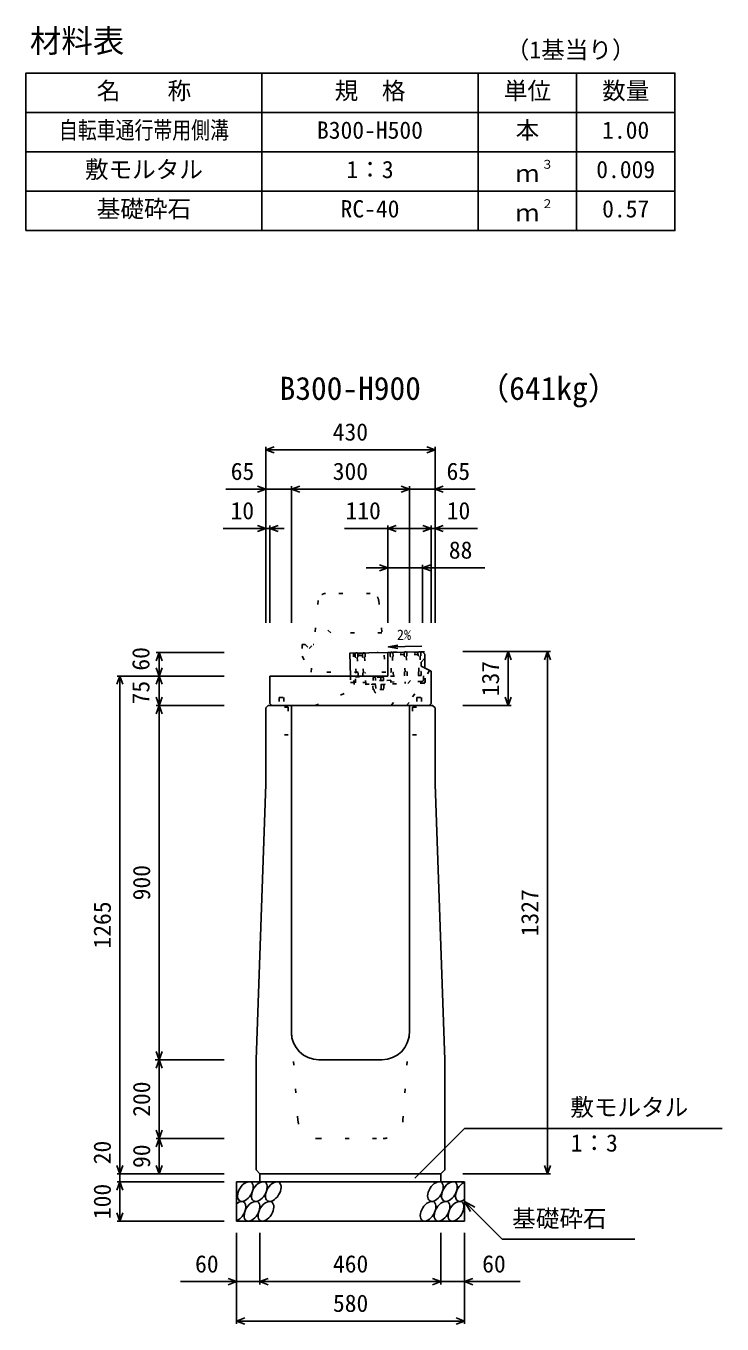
# Model space of a CAD drawing. Units: millimetres, scale not verified. Extents: x -12600 to 12600, y -5940 to 5940.
# Drawn here: x 4875 to 6645, y -630 to 2668 of the extents above; entities that cross this region are included whole.
import ezdxf
from ezdxf.enums import TextEntityAlignment as Align

# ---------------------------------------------------------------- set-up
doc = ezdxf.new("R2010")
doc.units = ezdxf.units.MM
doc.header["$LTSCALE"] = 40
doc.linetypes.add('DOTTED', pattern=[1.75, 0.25, -1.5])
for name, color, linetype, lineweight in [('0-0_DIM', 7, 'Continuous', 25), ('0-2_HATCH', 6, 'DOTTED', 25), ('0-3_HYO', 3, 'Continuous', 25), ('0-4_HYO2', 4, 'Continuous', 25), ('0-5_OUTLINE', 3, 'Continuous', 25), ('0-6_OUTLINE2', 4, 'DOTTED', 25), ('0-7_TXT', 7, 'Continuous', 25)]:
    doc.layers.add(name, color=color, linetype=linetype, lineweight=lineweight)
doc.styles.add('ＭＳ ゴシック', font='')
doc.styles.get('ＭＳ ゴシック').set_extended_font_data('MS Gothic')

msp = doc.modelspace()

# ---------------------------------------------------------------- linework, layer by layer
at = {"layer": '0-0_DIM'}
for p, q in [((5485, 1151.46), (5485, 1598.96)), ((5915, 1591.46), (5485, 1591.46)), ((5915, 1151.46), (5915, 1598.96)), ((5485, 1491.46), (5383.02, 1491.46)), ((5550, 1491.46), (5485, 1491.46)), ((5550, 1498.96), (5550, 1151.46)), ((5550, 1491.46), (5850, 1491.46)), ((5850, 1498.96), (5850, 1151.46)), ((5915, 1491.46), (5850, 1491.46)), ((5915, 1491.46), (6016.98, 1491.46)), ((5376.62, 1391.46), (5485, 1391.46)), ((5495, 1391.46), (5485, 1391.46)), ((5495, 1398.96), (5495, 1151.46)), ((5531.3, 1391.46), (5495, 1391.46)), ((5795, 1391.46), (5685, 1391.46)), ((5795, 1398.96), (5795, 1151.46)), ((5795, 1391.46), (5905, 1391.46)), ((5905, 1398.96), (5905, 1151.46)), ((5905, 1391.46), (5915, 1391.46)), ((6023.38, 1391.46), (5915, 1391.46)), ((5795, 1291.46), (5740, 1291.46)), ((5795, 1291.46), (5883, 1291.46)), ((5883, 1298.96), (5883, 1151.46)), ((6041.78, 1291.46), (5883, 1291.46)), ((5206.5, 1076.46), (5379, 1076.46)), ((5214, 1016.46), (5214, 1076.46)), ((6208.5, 1078.46), (5986, 1078.46)), ((6101, 1078.46), (6101, 941.46)), ((6201, 1078.46), (6201, -248.54)), ((5106.5, 1016.46), (5379, 1016.46)), ((5114, 1016.46), (5114, -248.54)), ((5214, 941.46), (5214, 1016.46)), ((5206.5, 941.46), (5379, 941.46)), ((6108.5, 941.46), (5986, 941.46)), ((5203.25, 41.46), (5375.75, 41.46)), ((5206.5, 41.46), (5379, 41.46)), ((5206.5, -158.54), (5379, -158.54)), ((5214, -158.54), (5214, -248.54)), ((5863.77, -259.35), (5990, -133.11)), ((5990, -133.11), (6644.81, -133.11)), ((5106.5, -248.54), (5379, -248.54)), ((5114, -248.54), (5114, -268.54)), ((6208.5, -248.54), (5986, -248.54)), ((5106.5, -268.54), (5379, -268.54)), ((5114, -268.54), (5114, -368.54)), ((5990, -318.54), (6085.76, -414.29)), ((5990, -318.54), (6015.98, -333.54)), ((5990, -318.54), (6005, -344.52)), ((5106.5, -368.54), (5379, -368.54)), ((5410, -629.9), (5410, -398.54)), ((5470, -529.9), (5470, -398.54)), ((5930, -529.9), (5930, -398.54)), ((5990, -629.9), (5990, -398.54)), ((6085.76, -414.29), (6423.31, -414.29)), ((5410, -522.4), (5268.21, -522.4)), ((5410, -522.4), (5470, -522.4)), ((5470, -522.4), (5930, -522.4)), ((5990, -522.4), (5930, -522.4)), ((5990, -522.4), (6131.79, -522.4)), ((5410, -622.4), (5990, -622.4))]:
    msp.add_line(p, q, dxfattribs=at)
for points in [[(5506.14, 1583.77), (5485, 1591.46), (5506.14, 1599.16)], [(5893.86, 1599.16), (5915, 1591.46), (5893.86, 1583.77)], [(5463.86, 1499.16), (5485, 1491.46), (5463.86, 1483.77)], [(5571.14, 1483.77), (5550, 1491.46), (5571.14, 1499.16)], [(5828.86, 1499.16), (5850, 1491.46), (5828.86, 1483.77)], [(5936.14, 1499.16), (5915, 1491.46), (5936.14, 1483.77)], [(5463.86, 1399.16), (5485, 1391.46), (5463.86, 1383.77)], [(5516.14, 1383.77), (5495, 1391.46), (5516.14, 1399.16)], [(5816.14, 1383.77), (5795, 1391.46), (5816.14, 1399.16)], [(5883.86, 1383.77), (5905, 1391.46), (5883.86, 1399.16)], [(5936.14, 1399.16), (5915, 1391.46), (5936.14, 1383.77)], [(5773.86, 1299.16), (5795, 1291.46), (5773.86, 1283.77)], [(5904.14, 1299.16), (5883, 1291.46), (5904.14, 1283.77)], [(5206.3, 1055.32), (5214, 1076.46), (5221.7, 1055.32)], [(6093.3, 1057.32), (6101, 1078.46), (6108.7, 1057.32)], [(6193.3, 1057.32), (6201, 1078.46), (6208.7, 1057.32)], [(5206.3, 1037.61), (5214, 1016.46), (5221.7, 1037.61)], [(5121.7, 995.32), (5114, 1016.46), (5106.3, 995.32)], [(5206.3, 995.32), (5214, 1016.46), (5221.7, 995.32)], [(5206.3, 962.61), (5214, 941.46), (5221.7, 962.61)], [(6093.3, 962.61), (6101, 941.46), (6108.7, 962.61)], [(5206.3, 920.32), (5214, 941.46), (5221.7, 920.32)], [(5214, 941.46), (5214, 41.46), (5214, -158.54)], [(5206.3, 62.61), (5214, 41.46), (5221.7, 62.61)], [(5206.3, 20.32), (5214, 41.46), (5221.7, 20.32)], [(5206.3, -137.39), (5214, -158.54), (5221.7, -137.39)], [(5206.3, -179.68), (5214, -158.54), (5221.7, -179.68)], [(5121.7, -227.39), (5114, -248.54), (5106.3, -227.39)], [(5221.7, -227.39), (5214, -248.54), (5206.3, -227.39)], [(6193.3, -227.39), (6201, -248.54), (6208.7, -227.39)], [(5121.7, -289.68), (5114, -268.54), (5106.3, -289.68)], [(5121.7, -347.39), (5114, -368.54), (5106.3, -347.39)], [(5388.86, -514.71), (5410, -522.4), (5388.86, -530.1)], [(5491.14, -530.1), (5470, -522.4), (5491.14, -514.71)], [(5908.86, -514.71), (5930, -522.4), (5908.86, -530.1)], [(6011.14, -514.71), (5990, -522.4), (6011.14, -530.1)], [(5431.14, -630.1), (5410, -622.4), (5431.14, -614.71)], [(5968.86, -614.71), (5990, -622.4), (5968.86, -630.1)]]:
    msp.add_lwpolyline(points, dxfattribs=at)
at = {"layer": '0-2_HATCH'}
for p, q in [((5709.24, 994.82), (5707.72, 1074.8)), ((5878.69, 1077.56), (5711.72, 1074.38)), ((5730.39, 1074.73), (5718.77, 1072.04)), ((5730.5, 1068.73), (5718.84, 1068.51)), ((5737.39, 1074.87), (5738.81, 999.88)), ((5888.68, 1078.25), (5795, 1076.46)), ((5801.04, 1076.08), (5802.47, 1001.09)), ((5836.37, 1076.75), (5808.15, 1070.21)), ((5836.48, 1070.75), (5808.15, 1070.21)), ((5871.69, 1077.42), (5843.48, 1070.89)), ((5871.81, 1071.43), (5843.48, 1070.89)), ((5885.54, 1007.17), (5884.18, 1078.16)), ((5889, 1061.56), (5888.68, 1078.25)), ((5713.15, 999.39), (5712.68, 1024.39)), ((5879.65, 1027.57), (5880.12, 1002.57)), ((5890.15, 1001.26), (5889.47, 1036.63)), ((5881.12, 1002.59), (5709.15, 999.31)), ((5887.21, 998.2), (5709.24, 994.82)), ((5712.87, 1014.39), (5738.53, 1014.88)), ((5802.38, 1005.59), (5738.73, 1004.38)), ((5754.46, 995.68), (5787.46, 996.31)), ((5757.37, 981.73), (5757.14, 994.23)), ((5760, 1014.14), (5757.54, 1012.22)), ((5757.7, 1004.72), (5757.54, 1012.22)), ((5783.94, 1005.26), (5757.7, 1004.72)), ((5757.94, 1012.57), (5760, 1014.14)), ((5781.25, 1014.58), (5760, 1014.14)), ((5763.94, 1004.85), (5763.79, 1012.35)), ((5764.06, 994.36), (5764.3, 981.86)), ((5777.69, 1005.13), (5777.54, 1012.63)), ((5777.92, 994.62), (5778.15, 982.13)), ((5783.37, 1013.09), (5781.25, 1014.58)), ((5783.94, 1005.26), (5783.79, 1012.76)), ((5784.84, 994.76), (5785.08, 982.26)), ((5787.46, 996.31), (5787.49, 994.81)), ((5802.18, 1016.09), (5879.84, 1017.57)), ((5839.13, 1001.79), (5839.22, 997.29)), ((5785.08, 982.26), (5757.37, 981.73))]:
    msp.add_line(p, q, dxfattribs=at)
at = {"layer": '0-2_HATCH', "linetype": 'Continuous'}
msp.add_line((5889.47, 1036.63), (5889, 1061.56), dxfattribs=at)
msp.add_lwpolyline([(5795, 1076.46), (5698.72, 1074.63), (5699.82, 1016.46)], dxfattribs=at)
at = {"layer": '0-2_HATCH'}
for points in [[(5712.68, 1024.39), (5714.18, 1024.41), (5713.41, 1064.41), (5711.91, 1064.38), (5711.72, 1074.38)], [(5717.22, 1074.48), (5716.71, 1075.17), (5713.71, 1075.12), (5713.22, 1074.41)], [(5718.72, 1074.51), (5718.91, 1064.51), (5717.41, 1064.48), (5718.18, 1024.49), (5719.67, 1024.52), (5719.87, 1014.52)], [(5731.53, 1014.74), (5731.34, 1024.74), (5732.84, 1024.77), (5732.08, 1064.76), (5730.58, 1064.73), (5730.39, 1074.73)], [(5735.89, 1074.84), (5735.37, 1075.53), (5732.37, 1075.47), (5731.89, 1074.76)], [(5737.58, 1064.87), (5736.08, 1064.84), (5736.84, 1024.85), (5738.34, 1024.87)], [(5771.21, 1075.51), (5770.7, 1076.2), (5767.7, 1076.14), (5767.21, 1075.43)], [(5801.99, 1026.09), (5803.49, 1026.12), (5802.73, 1066.11), (5801.23, 1066.08)], [(5806.54, 1076.18), (5806.03, 1076.87), (5803.03, 1076.82), (5802.54, 1076.11)], [(5808.04, 1076.21), (5808.23, 1066.21), (5806.73, 1066.18), (5807.49, 1026.19), (5808.99, 1026.22), (5809.18, 1016.22)], [(5837.51, 1016.76), (5837.32, 1026.76), (5838.82, 1026.79), (5838.06, 1066.78), (5836.56, 1066.75), (5836.37, 1076.75)], [(5841.87, 1076.86), (5841.35, 1077.55), (5838.35, 1077.49), (5837.87, 1076.78)], [(5843.37, 1076.88), (5843.56, 1066.89), (5842.06, 1066.86), (5842.82, 1026.86), (5844.32, 1026.89), (5844.51, 1016.9)], [(5872.84, 1017.43), (5872.65, 1027.43), (5874.15, 1027.46), (5873.39, 1067.45), (5871.89, 1067.43), (5871.69, 1077.42)], [(5877.19, 1077.53), (5876.68, 1078.22), (5873.68, 1078.16), (5873.19, 1077.45)], [(5878.69, 1077.56), (5878.88, 1067.56), (5877.38, 1067.53), (5878.15, 1027.54), (5879.65, 1027.57)], [(5699.82, 1016.46), (5700.15, 999.64), (5709.14, 999.81)], [(5787.49, 994.81), (5754.49, 994.18), (5754.46, 995.68)]]:
    msp.add_lwpolyline(points, dxfattribs=at)
for centre, radius, start, end in [((5760.73, 1009), 4.53, 47.57461, 134.78335), ((5771.04, 994.21), 19.53, 70.56972, 111.78823), ((5780.73, 1009.41), 4.53, 47.57461, 134.78335), ((5881.04, 1007.09), 4.5, 271.09113, 1.09113), ((5887.15, 1001.2), 3, 271.09113, 1.09113), ((5771.23, 981.99), 11, 181.09113, 1.09113)]:
    msp.add_arc(centre, radius, start, end, dxfattribs=at)
at = {"layer": '0-2_HATCH', "linetype": 'Continuous'}
for centre in [(5432.89, -293.54), (5468.37, -293.54), (5503.84, -293.54), (5916.05, -293.54), (5951.52, -293.54), (5449.77, -343.54), (5485.25, -343.54), (5897.45, -343.54), (5932.93, -343.54), (5968.41, -343.54)]:
    msp.add_ellipse(centre, major_axis=(14.54, 23.54), ratio=0.5792, dxfattribs=at)
for centre, start_param, end_param in [((5987, -293.54), 0.6666252, 4.1103269), ((5414.3, -343.54), 3.7419964, 7.318141)]:
    msp.add_ellipse(centre, major_axis=(14.54, 23.54), ratio=0.5792, start_param=start_param, end_param=end_param, dxfattribs=at)
at = {"layer": '0-3_HYO'}
for p, q in [((5475, 2548.36), (5475, 2148.36)), ((6025, 2548.36), (6025, 2148.36)), ((6275, 2548.36), (6275, 2148.36)), ((4875, 2448.36), (6525, 2448.36))]:
    msp.add_line(p, q, dxfattribs=at)
msp.add_lwpolyline([(4875, 2148.36), (6525, 2148.36), (6525, 2548.36), (4875, 2548.36)], close=True, dxfattribs=at)
at = {"layer": '0-4_HYO2'}
for p, q in [((4875, 2348.36), (6525, 2348.36)), ((4875, 2248.36), (6525, 2248.36))]:
    msp.add_line(p, q, dxfattribs=at)
at = {"layer": '0-5_OUTLINE', "linetype": 'DOTTED'}
for p, q in [((5750.46, 1226.41), (5636.66, 1226.41)), ((5618.19, 1208.41), (5607, 1096.46)), ((5771.8, 1208.45), (5790, 1026.46)), ((5577, 1096.46), (5577, 1066.46)), ((5577, 1096.46), (5585, 1096.46)), ((5585, 1096.46), (5595, 1086.46)), ((5577, 1066.46), (5600, 1026.46)), ((5790, 1026.46), (5600, 1026.46))]:
    msp.add_line(p, q, dxfattribs=at)
at = {"layer": '0-5_OUTLINE'}
for p, q in [((5795, 1076.46), (5883, 1078.14)), ((5795, 1076.46), (5795, 1016.46)), ((5880, 1051.56), (5889, 1061.56)), ((5883, 1078.14), (5889, 1072.25)), ((5889, 1072.25), (5889, 1061.56)), ((5880, 1051.56), (5880, 1041.56)), ((5905, 1028.56), (5880, 1041.56)), ((5905, 946.46), (5905, 1028.56)), ((5495, 946.46), (5495, 1016.46)), ((5795, 1016.46), (5495, 1016.46)), ((5485, 935.46), (5491, 941.46)), ((5485, 935.46), (5485, 741.46)), ((5491, 941.46), (5909, 941.46)), ((5495, 946.46), (5500, 941.46)), ((5550, 941.46), (5550, 111.46)), ((5850, 941.46), (5850, 111.46)), ((5900, 941.46), (5905, 946.46)), ((5909, 941.46), (5915, 935.46)), ((5915, 935.46), (5915, 741.46)), ((5460, 41.46), (5485, 741.46)), ((5915, 741.46), (5940, 41.46)), ((5460, -238.54), (5460, 41.46)), ((5620, 41.46), (5780, 41.46)), ((5460, -238.54), (5470, -248.54)), ((5930, -248.54), (5470, -248.54)), ((5470, -248.54), (5470, -268.54)), ((5930, -248.54), (5930, -268.54)), ((5410, -268.54), (5990, -268.54)), ((5410, -368.54), (5410, -268.54)), ((5990, -368.54), (5990, -268.54)), ((5410, -368.54), (5990, -368.54))]:
    msp.add_line(p, q, dxfattribs=at)
at = {"layer": '0-5_OUTLINE', "linetype": 'DOTTED'}
msp.add_lwpolyline([(5595, 1086.46), (5605, 1096.46), (5607, 1096.46)], dxfattribs=at)
at = {"layer": '0-5_OUTLINE'}
msp.add_lwpolyline([(5930, -248.54), (5940, -238.54), (5940, 41.46)], dxfattribs=at)
at = {"layer": '0-5_OUTLINE', "linetype": 'DOTTED'}
for centre, start, end in [((5638.1, 1206.46), 94.13229, 174.40835), ((5751.9, 1206.46), 4.08463, 93.6009)]:
    msp.add_arc(centre, 20, start, end, dxfattribs=at)
at = {"layer": '0-5_OUTLINE'}
for centre, start, end in [((5620, 111.46), 180, 270), ((5780, 111.46), 270, 0)]:
    msp.add_arc(centre, 70, start, end, dxfattribs=at)
at = {"layer": '0-6_OUTLINE2'}
for p, q in [((5600, 1026.46), (5607, 1096.46)), ((5803.79, 941.62), (5880, 1041.56)), ((5901.33, 1030.47), (5844.19, 941.62)), ((5609.88, 941.46), (5741.23, 995.42)), ((5842.8, 941.46), (5890.12, 1002.76)), ((5519, 961.96), (5531, 961.96)), ((5519, 961.96), (5519, 936.96)), ((5531, 961.96), (5531, 936.96)), ((5869, 961.96), (5881, 961.96)), ((5869, 961.96), (5869, 936.96)), ((5881, 961.96), (5881, 936.96)), ((5542, 936.96), (5486.5, 936.96)), ((5542, 936.96), (5542, 866.96)), ((5858, 936.96), (5858, 866.96)), ((5858, 936.96), (5913.5, 936.96)), ((5542, 866.96), (5486.5, 866.96)), ((5858, 866.96), (5913.5, 866.96)), ((5566.57, -112.23), (5550, 111.46)), ((5833.43, -112.23), (5850, 111.46)), ((5616.43, -158.54), (5783.57, -158.54))]:
    msp.add_line(p, q, dxfattribs=at)
msp.add_lwpolyline([(5780, 1126.46), (5650, 1126.46), (5613, 1156.46)], dxfattribs=at)
for centre, start, end in [((5616.43, -108.54), 184.23639, 270), ((5783.57, -108.54), 270, 355.76361)]:
    msp.add_arc(centre, 50, start, end, dxfattribs=at)
at = {"layer": '0-7_TXT'}
msp.add_line((5796.72, 1090.4), (5820.44, 1086.72), dxfattribs=at)
msp.add_lwpolyline([(5881.28, 1092.14), (5796.72, 1090.4), (5820.27, 1095.05)], dxfattribs=at)

# ---------------------------------------------------------------- texts
at = {"layer": '0-0_DIM', "style": 'ＭＳ ゴシック'}
for s, p in [('430', (5655, 1601.46)), ('65', (5395.68, 1501.46)), ('300', (5655, 1501.46)), ('65', (5944.32, 1501.46)), ('10', (5395.16, 1401.46)), ('110', (5687.5, 1401.46)), ('10', (5944.84, 1401.46)), ('88', (5950.19, 1301.46)), ('敷モルタル', (6258.94, -114.38)), ('1：3', (6259.94, -205.07)), ('基礎砕石', (6111.32, -397.12)), ('60', (5305, -512.4)), ('460', (5655.53, -512.4)), ('60', (6035, -512.4)), ('580', (5655.53, -612.4))]:
    msp.add_text(s, height=43.99, dxfattribs=at).set_placement(p, align=Align.BOTTOM_LEFT)
for s, p in [('60', (5202.16, 1030.08)), ('137', (6091, 964.96)), ('75', (5202.16, 944.32)), ('900', (5204, 446.46)), ('1327', (6191, 354.96)), ('1265', (5104, 323.96)), ('200', (5204, -103.54)), ('20', (5104, -224.22)), ('90', (5204, -233.54)), ('100', (5104, -363.54))]:
    msp.add_text(s, height=43.99, rotation=90, dxfattribs=at).set_placement(p, align=Align.BOTTOM_LEFT)
at = {"layer": '0-7_TXT', "style": 'ＭＳ ゴシック'}
for s, height, p in [('材料表', 58.65, (4885, 2583.36)), ('（1基当り）', 43.99, (6095, 2572.36)), ('名\u3000\u3000称', 43.99, (5055, 2468.36)), ('規\u3000格', 43.99, (5660, 2468.36)), ('単位', 43.99, (6090, 2468.36)), ('数量', 43.99, (6340, 2468.36)), ('B300-H500', 43.99, (5615, 2368.36)), ('本', 43.99, (6120, 2368.36)), ('1.00', 43.99, (6340, 2368.36)), ('敷モルタル', 43.99, (5025, 2268.36)), ('1：3', 43.99, (5690, 2268.36)), ('３', 21.99, (6185.54, 2298.73)), ('0.009', 43.99, (6325, 2268.36)), ('ｍ', 43.99, (6120, 2258.36)), ('基礎砕石', 43.99, (5055, 2168.36)), ('RC-40', 43.99, (5675, 2168.36)), ('２', 21.99, (6185.54, 2198.73)), ('0.57', 43.99, (6340, 2168.36)), ('ｍ', 43.99, (6120, 2158.36)), ('（641kg）', 58.65, (6023.7, 1700.44)), ('B300-H900', 58.65, (5520, 1700.44)), ('2%', 26.39, (5818.18, 1100.21))]:
    msp.add_text(s, height=height, dxfattribs=at).set_placement(p, align=Align.BOTTOM_LEFT)
at = {"layer": '0-7_TXT', "style": 'ＭＳ ゴシック', "width": 0.8}
msp.add_text('自転車通行帯用側溝', height=43.99, dxfattribs=at).set_placement((4959, 2368.36), align=Align.BOTTOM_LEFT)

doc.saveas('drawing.dxf')
